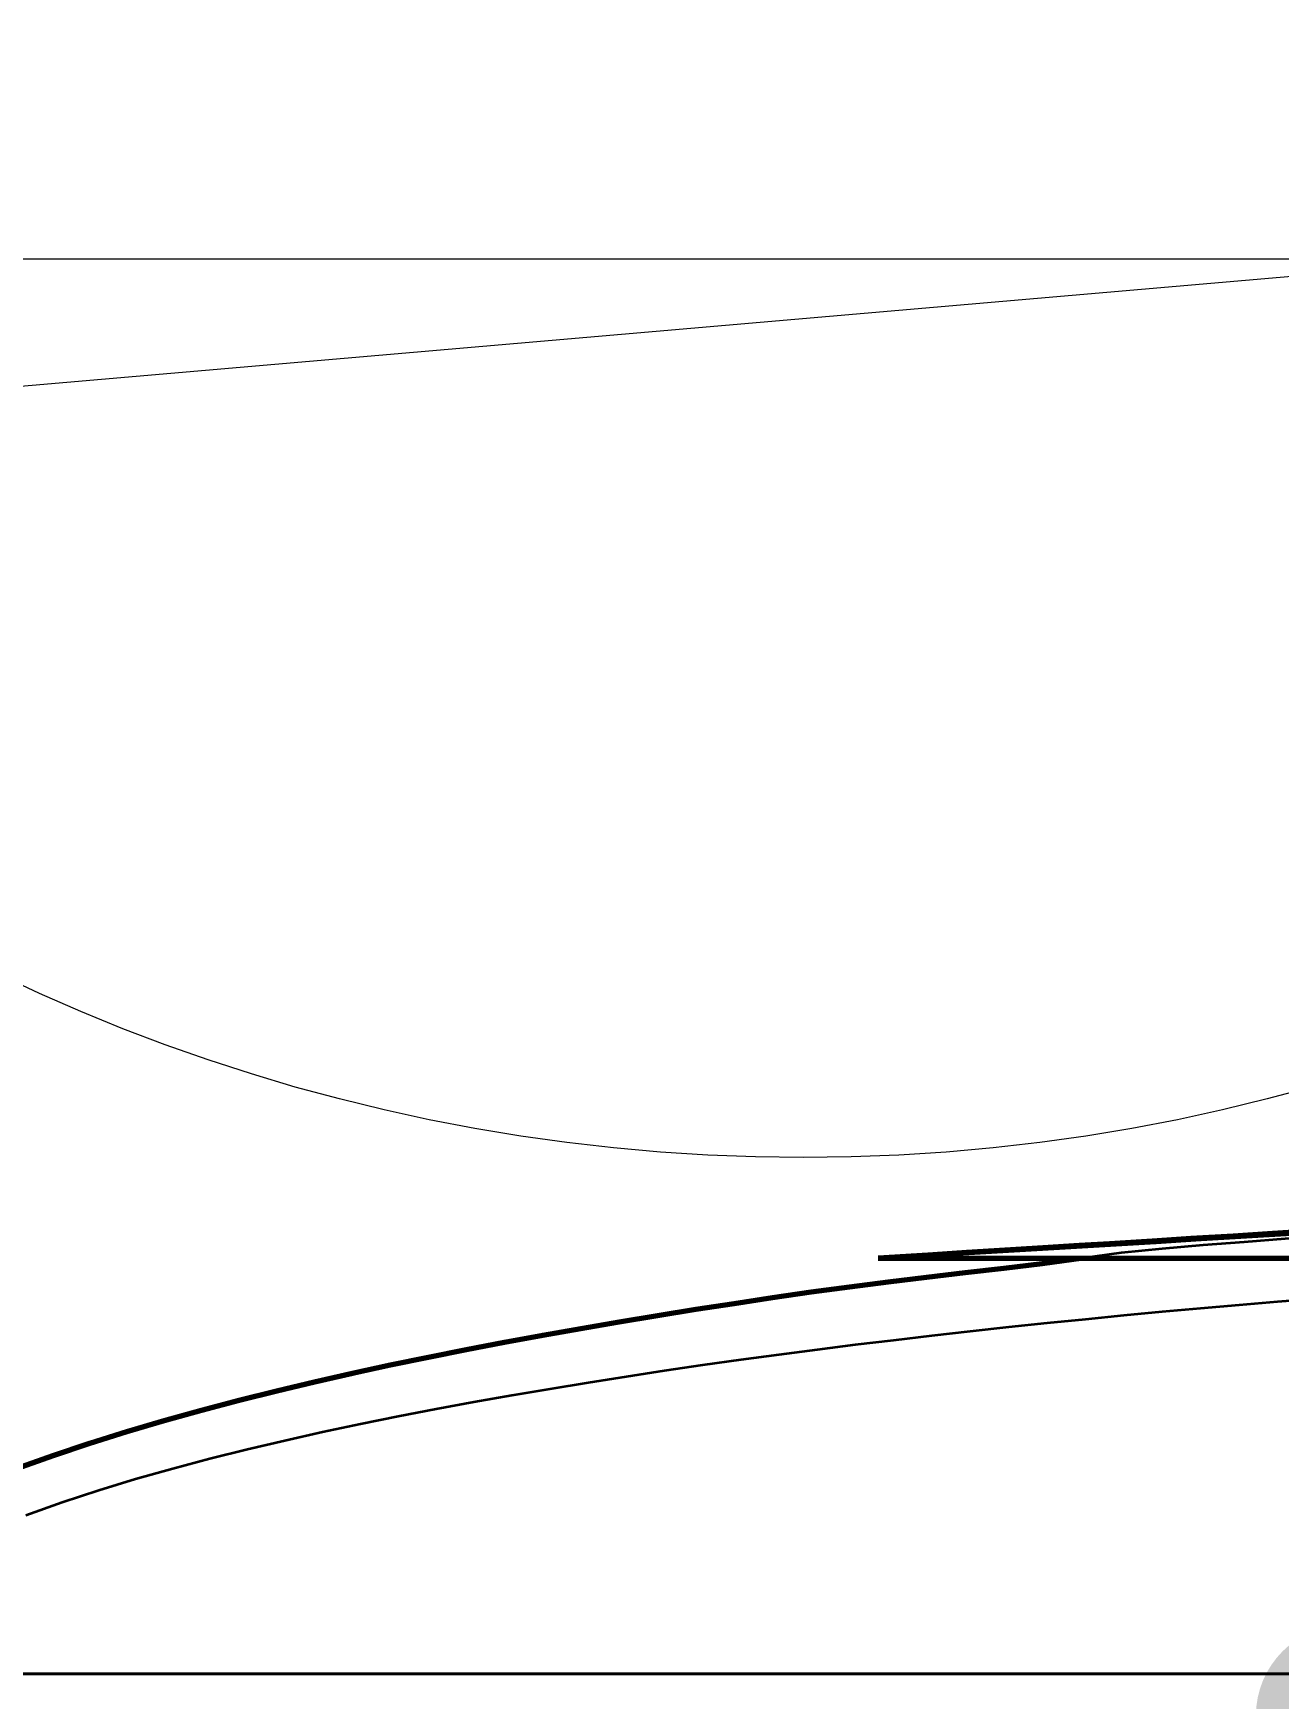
# Model space of a CAD drawing. Header units: millimetres. Extents: x 0 to 2208, y 0 to 420.
# Drawn here: x 72.25 to 80.44, y 238.51 to 249.46 of the extents above; entities that cross this region are included whole.
import ezdxf

# ---------------------------------------------------------------- set-up
doc = ezdxf.new("R2010")
doc.units = ezdxf.units.MM
doc.linetypes.add('IRAM-E-TRAZOS', pattern=[5, 4, -1])
for name, color, linetype, lineweight in [('01-VISIBLE', 7, 'CONTINUOUS', 70), ('02-OCULTA', 4, 'IRAM-E-TRAZOS', 35), ('04-COTA', 3, 'CONTINUOUS', 18), ('08-FINA', 5, 'CONTINUOUS', 18)]:
    doc.layers.add(name, color=color, linetype=linetype, lineweight=lineweight)
doc.styles.add('ISO3098', font='isocpeur.ttf')
doc.dimstyles.new('FLAMA-IRAM', dxfattribs={"dimtxt": 3.5, "dimasz": 3.5, "dimexe": 2, "dimexo": 1.5, "dimgap": 1, "dimtad": 1, "dimdec": 1, "dimtxsty": 'ISO3098', "dimblk": 'IRAM_FLECHA', "dimblk1": 'IRAM_FLECHA', "dimblk2": 'IRAM_FLECHA', "dimcen": 2.5, "dimclrd": 256, "dimclre": 256, "dimclrt": 256, "dimazin": 3, "dimtfac": 1, "dimtmove": 0, "dimatfit": 3, "dimlwd": 18, "dimlwe": 18})

# ---------------------------------------------------------------- blocks, each defined once
blk = doc.blocks.new('IRAM_FLECHA')
blk.add_solid([(0, 0), (-1, 0.125), (-1, -0.125)])

msp = doc.modelspace()

# ---------------------------------------------------------------- hatches: boundary and pattern name
at = {"layer": '08-FINA'}
h = msp.add_hatch(color=7, dxfattribs=at)
h.dxf.hatch_style = 1
edge = h.paths.add_edge_path()
edge.add_arc((80.892, 238.393), 0.6, 0, 360)

# ---------------------------------------------------------------- linework, layer by layer
at = {"layer": '01-VISIBLE'}
for points in [[(81.723, 241.636), (81.462, 241.62), (81.201, 241.605), (80.94, 241.589), (80.679, 241.574), (80.417, 241.558), (80.156, 241.542), (79.895, 241.527), (79.634, 241.511), (79.373, 241.495), (79.112, 241.48), (78.851, 241.464), (78.59, 241.448), (78.329, 241.433), (78.068, 241.417), (77.807, 241.402)], [(80.604, 241.577), (80.368, 241.562), (80.142, 241.548), (79.865, 241.531), (79.61, 241.515), (79.33, 241.497), (79.129, 241.485), (78.89, 241.47), (78.605, 241.452), (78.388, 241.439), (78.135, 241.423), (77.807, 241.402)], [(72.139, 240.019), (72.38, 240.105), (72.622, 240.186), (72.866, 240.263), (73.111, 240.335), (73.357, 240.403), (73.604, 240.468), (73.851, 240.53), (74.1, 240.589), (74.349, 240.646), (74.599, 240.7), (74.849, 240.752), (75.099, 240.802), (75.35, 240.851), (75.601, 240.897), (75.852, 240.941), (76.104, 240.984), (76.356, 241.026), (76.608, 241.066), (76.861, 241.105), (77.113, 241.143), (77.366, 241.18), (77.619, 241.214), (77.873, 241.247), (78.126, 241.278), (78.38, 241.308), (78.633, 241.337), (78.887, 241.368), (79.14, 241.402)], [(77.807, 241.402), (78.058, 241.402), (78.309, 241.402), (78.559, 241.402), (78.81, 241.402), (79.061, 241.402), (79.311, 241.402), (79.562, 241.402), (79.813, 241.402), (80.064, 241.402), (80.314, 241.402), (80.565, 241.402)]]:
    msp.add_lwpolyline(points, dxfattribs=at)
at = {"layer": '02-OCULTA'}
for points in [[(79.14, 241.402), (79.407, 241.44), (79.676, 241.467), (79.945, 241.49), (80.215, 241.511), (80.484, 241.531), (80.753, 241.551), (81.023, 241.57), (81.292, 241.589), (81.561, 241.608), (81.831, 241.628), (82.1, 241.647), (82.359, 241.669)], [(77.807, 241.402), (78.058, 241.402), (78.309, 241.402), (78.559, 241.402), (78.81, 241.402), (79.061, 241.402), (79.311, 241.402), (79.562, 241.402), (79.813, 241.402), (80.064, 241.402), (80.314, 241.402), (80.565, 241.402)], [(80.687, 241.136), (80.434, 241.116), (80.181, 241.094), (79.928, 241.072), (79.676, 241.049), (79.423, 241.025), (79.17, 241), (78.918, 240.974), (78.666, 240.948), (78.413, 240.92), (78.161, 240.892), (77.909, 240.862), (77.657, 240.832), (77.406, 240.8), (77.154, 240.767), (76.903, 240.733), (76.651, 240.698), (76.4, 240.661), (76.149, 240.623), (75.899, 240.583), (75.648, 240.542), (75.398, 240.5), (75.148, 240.455), (74.899, 240.409), (74.65, 240.361), (74.401, 240.31), (74.153, 240.258), (73.905, 240.202), (73.658, 240.144), (73.412, 240.082), (73.167, 240.017), (72.923, 239.948), (72.68, 239.874), (72.439, 239.795), (72.2, 239.71)], [(80.578, 238.668), (80.327, 238.668), (80.077, 238.668), (79.827, 238.668), (79.576, 238.668), (79.326, 238.668), (79.076, 238.668), (78.825, 238.668), (78.575, 238.668), (78.325, 238.668), (78.074, 238.668), (77.824, 238.668), (77.574, 238.668), (77.323, 238.668), (77.073, 238.668), (76.823, 238.668), (76.572, 238.668), (76.322, 238.668), (76.072, 238.668), (75.821, 238.668), (75.571, 238.668), (75.321, 238.668), (75.07, 238.668), (74.82, 238.668), (74.569, 238.668), (74.319, 238.668), (74.069, 238.668), (73.818, 238.668), (73.568, 238.668), (73.318, 238.668), (73.067, 238.668), (72.817, 238.668), (72.567, 238.668), (72.316, 238.668), (72.066, 238.668)], [(72.066, 238.668), (72.316, 238.668), (72.567, 238.668), (72.817, 238.668), (73.067, 238.668), (73.318, 238.668), (73.568, 238.668), (73.818, 238.668), (74.069, 238.668), (74.319, 238.668), (74.569, 238.668), (74.82, 238.668), (75.07, 238.668), (75.321, 238.668), (75.571, 238.668), (75.821, 238.668), (76.072, 238.668), (76.322, 238.668), (76.572, 238.668), (76.823, 238.668), (77.073, 238.668), (77.323, 238.668), (77.574, 238.668), (77.824, 238.668), (78.074, 238.668), (78.325, 238.668), (78.575, 238.668), (78.825, 238.668), (79.076, 238.668), (79.326, 238.668), (79.576, 238.668), (79.827, 238.668), (80.077, 238.668), (80.327, 238.668), (80.578, 238.668)], [(80.668, 238.668), (80.416, 238.668), (80.165, 238.668), (79.914, 238.668), (79.662, 238.668), (79.411, 238.668), (79.16, 238.668), (78.908, 238.668), (78.657, 238.668), (78.406, 238.668), (78.154, 238.668), (77.903, 238.668), (77.651, 238.668), (77.4, 238.668), (77.149, 238.668), (76.897, 238.668), (76.646, 238.668), (76.395, 238.668), (76.143, 238.668), (75.892, 238.668), (75.641, 238.668), (75.389, 238.668), (75.138, 238.668), (74.887, 238.668), (74.635, 238.668), (74.384, 238.668), (74.133, 238.668), (73.881, 238.668), (73.63, 238.668), (73.379, 238.668), (73.127, 238.668), (72.876, 238.668), (72.624, 238.668), (72.373, 238.668), (72.122, 238.668)], [(72.122, 238.668), (72.373, 238.668), (72.624, 238.668), (72.876, 238.668), (73.127, 238.668), (73.379, 238.668), (73.63, 238.668), (73.881, 238.668), (74.133, 238.668), (74.384, 238.668), (74.635, 238.668), (74.887, 238.668), (75.138, 238.668), (75.389, 238.668), (75.641, 238.668), (75.892, 238.668), (76.143, 238.668), (76.395, 238.668), (76.646, 238.668), (76.897, 238.668), (77.149, 238.668), (77.4, 238.668), (77.651, 238.668), (77.903, 238.668), (78.154, 238.668), (78.406, 238.668), (78.657, 238.668), (78.908, 238.668), (79.16, 238.668), (79.411, 238.668), (79.662, 238.668), (79.914, 238.668), (80.165, 238.668), (80.416, 238.668), (80.668, 238.668)]]:
    msp.add_lwpolyline(points, dxfattribs=at)
at = {"layer": '08-FINA'}
msp.add_line((43.125, 244.618), (87.6, 248.475), dxfattribs=at)
for centre, radius in [((93.121, 254.22), 32.625), ((77.315, 254.273), 12.208)]:
    msp.add_circle(centre, radius, dxfattribs=at)

# ---------------------------------------------------------------- dimensions: what is measured, and where the dimension line sits
at = {"layer": '04-COTA'}
msp.add_linear_dim(base=(59.14, 98.973), p1=(70.415, 98.973), p2=(86.465, 247.973), angle=90, dimstyle='FLAMA-IRAM', override={"dimlfac": 2}, dxfattribs=at).render()

doc.saveas('drawing.dxf')
